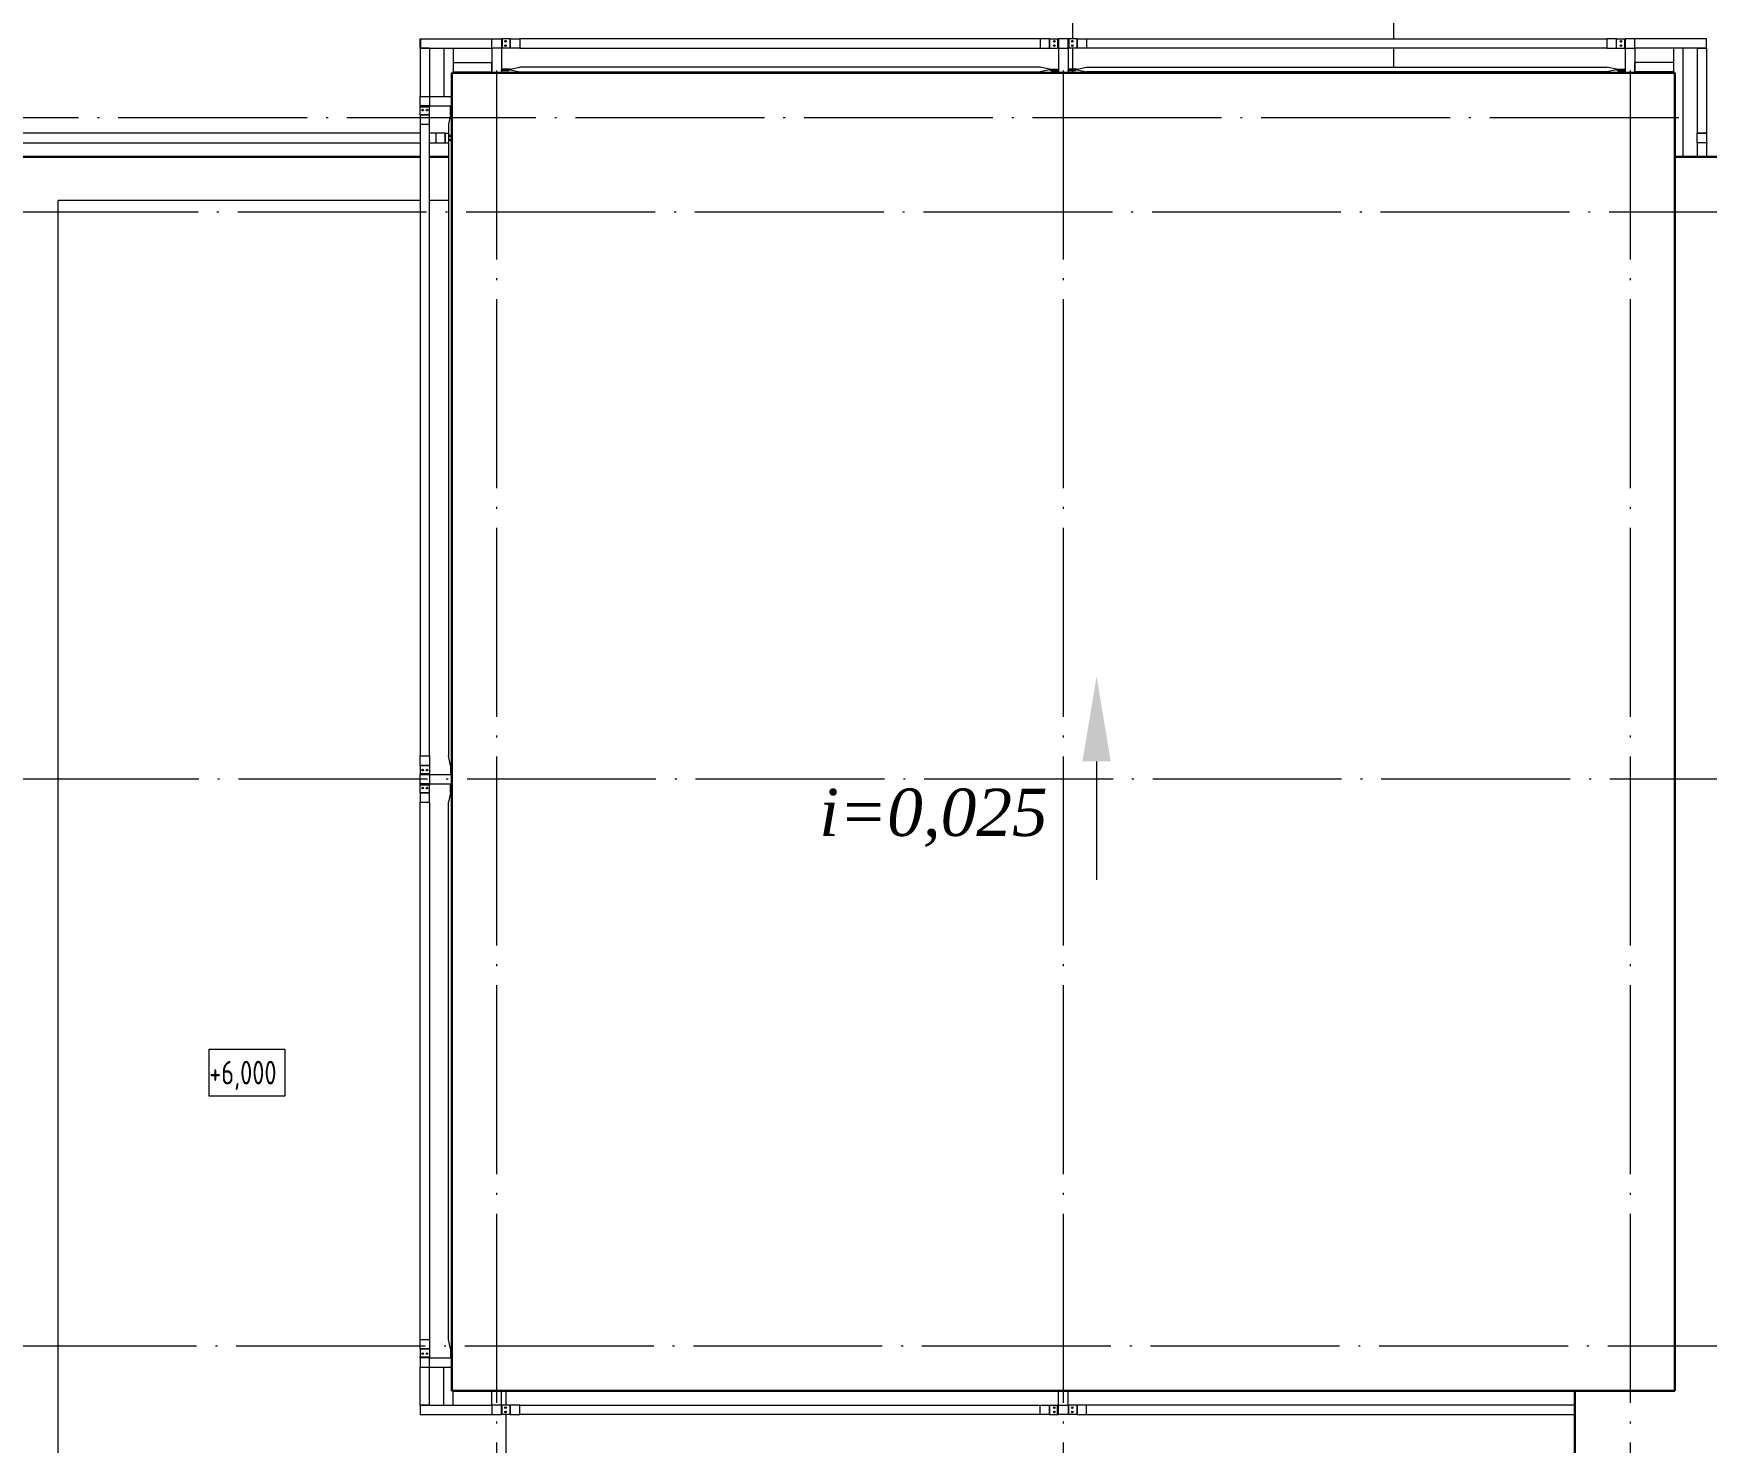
# Model space of a CAD drawing. Extents: x -965262 to 1142518, y -357520 to 71675.
# Drawn here: x -465311 to -447597, y -176373 to -161461 of the extents above; entities that cross this region are included whole.
import ezdxf

# ---------------------------------------------------------------- set-up
doc = ezdxf.new("R2010")
doc.units = 0
doc.header["$LTSCALE"] = 10
doc.linetypes.add('DOTE', pattern=[2.42, 2, -0.2, 0.02, -0.2])
doc.layers.get('0').update_dxf_attribs({"linetype": 'CONTINUOUS', "lineweight": 30})
doc.layers.add('DOTE', color=7, linetype='DOTE', lineweight=9)
doc.styles.add('GOST 2.304', font='isocpeur.ttf', dxfattribs={"width": 0.75, "height": 250})
doc.styles.get("Standard").update_dxf_attribs({"font": 'isocpeur.ttf', "height": 300})

msp = doc.modelspace()

# ---------------------------------------------------------------- linework, layer by layer
at = {"lineweight": 15}
for p, q in [((-454307.4, -161517.1, -2902.6), (-454307.4, -159527.1, -2902.6)), ((-450907.4, -161517.1, -4711.1), (-450907.4, -159527.1, -4711.1)), ((-461217.4, -161517.1, -6162.4), (-461214.2, -161517.1, -6162.4)), ((-461217.4, -161617.1, -6162.4), (-461217.4, -161517.1, -6162.4)), ((-461214.2, -161517.1, -6162.4), (-461214.2, -161617.1, -6162.4)), ((-461214.2, -161517.1, -6162.4), (-461214.2, -161617.1, -6162.4)), ((-461214.2, -161517.1, -6162.4), (-460457.4, -161517.1, -6162.4)), ((-460457.4, -161617.1, -6162.4), (-460457.4, -161517.1, -6162.4)), ((-460457.4, -161517.1, -6162.4), (-460357.4, -161517.1, -6162.4)), ((-460457.4, -161617.1, -6162.4), (-460457.4, -161517.1, -6162.4)), ((-460457.4, -161517.1, -6162.4), (-460357.4, -161517.1, -6162.4)), ((-460457.4, -161617.1, -6162.4), (-460457.4, -161517.1, -6162.4)), ((-460357.4, -161517.1, -6162.4), (-460357.4, -161617.1, -6162.4)), ((-460347.4, -161517.1, -6162.4), (-460357.4, -161517.1, -6162.4)), ((-460357.4, -161517.1, -6162.4), (-460357.4, -161617.1, -6162.4)), ((-460347.4, -161517.1, -6162.4), (-460357.4, -161517.1, -6162.4)), ((-460262.4, -161517.1, -6162.4), (-460347.4, -161517.1, -6162.4)), ((-460347.4, -161517.1, -6162.4), (-460347.4, -161617.1, -6162.4)), ((-460303.8, -161547.1, -6162.4), (-460321.1, -161547.1, -6162.4)), ((-460321.1, -161547.1, -6162.4), (-460303.8, -161547.1, -6162.4)), ((-460321.1, -161547.1, -6162.4), (-460303.8, -161547.1, -6162.4)), ((-460306.4, -161537.9, -6162.4), (-460318.4, -161537.9, -6162.4)), ((-460262.4, -161517.1, -6162.4), (-460162.4, -161517.1, -6162.4)), ((-460262.4, -161517.1, -6162.4), (-460262.4, -161519.4, -6162.4)), ((-460262.4, -161519.4, -6162.4), (-460262.4, -161519.4, -6162.4)), ((-460262.4, -161519.4, -6162.4), (-460262.4, -161614.8, -6162.4)), ((-460262.4, -161614.8, -6162.4), (-460262.4, -161519.4, -6162.4)), ((-460262.4, -161537.9, -6162.4), (-460262.4, -161537.9, -6162.4)), ((-460262.4, -161547.1, -6162.4), (-460262.4, -161547.1, -6162.4)), ((-454652.4, -161517.1, -6162.4), (-460162.4, -161517.1, -6162.4)), ((-460162.4, -161517.1, -6162.4), (-460162.4, -161617.1, -6162.4)), ((-454552.4, -161517.1, -6162.4), (-454652.4, -161517.1, -6162.4)), ((-454652.4, -161517.1, -6162.4), (-454652.4, -161617.1, -6162.4)), ((-454552.5, -161519.4, -6162.4), (-454552.5, -161614.8, -6162.4)), ((-454552.4, -161519.4, -6162.4), (-454552.5, -161519.4, -6162.4)), ((-454552.4, -161537.9, -6162.4), (-454552.5, -161537.9, -6162.4)), ((-454552.4, -161547.1, -6162.4), (-454552.5, -161547.1, -6162.4)), ((-454552.4, -161517.1, -6162.4), (-454552.4, -161519.4, -6162.4)), ((-454552.4, -161517.1, -6162.4), (-454467.4, -161517.1, -6162.4)), ((-454552.4, -161614.8, -6162.4), (-454552.4, -161519.4, -6162.4)), ((-454493.8, -161547.1, -6162.4), (-454511.1, -161547.1, -6162.4)), ((-454511.1, -161547.1, -6162.4), (-454493.8, -161547.1, -6162.4)), ((-454508.4, -161537.9, -6162.4), (-454496.4, -161537.9, -6162.4)), ((-454467.4, -161517.1, -6162.4), (-454457.4, -161517.1, -6162.4)), ((-454467.4, -161517.1, -6162.4), (-454457.4, -161517.1, -6162.4)), ((-454467.4, -161517.1, -6162.4), (-454467.4, -161617.1, -6162.4)), ((-454457.4, -161517.1, -6162.4), (-454457.4, -161617.1, -6162.4)), ((-454357.4, -161517.1, -6162.4), (-454457.4, -161517.1, -6162.4)), ((-454457.4, -161517.1, -6162.4), (-454457.4, -161617.1, -6162.4)), ((-454357.4, -161517.1, -6162.4), (-454457.4, -161517.1, -6162.4)), ((-454357.4, -161617.1, -6162.4), (-454357.4, -161517.1, -6162.4)), ((-454357.4, -161617.1, -6162.4), (-454357.4, -161517.1, -6162.4)), ((-454347.4, -161517.1, -6162.4), (-454357.4, -161517.1, -6162.4)), ((-454347.4, -161517.1, -6162.4), (-454347.4, -161617.1, -6162.4)), ((-454262.4, -161517.1, -6162.4), (-454347.4, -161517.1, -6162.4)), ((-454321.1, -161547.1, -6162.4), (-454303.8, -161547.1, -6162.4)), ((-454303.8, -161547.1, -6162.4), (-454321.1, -161547.1, -6162.4)), ((-454306.4, -161537.9, -6162.4), (-454318.4, -161537.9, -6162.4)), ((-454262.4, -161517.1, -6162.4), (-454262.4, -161519.4, -6162.4)), ((-454262.4, -161517.1, -6162.4), (-454162.4, -161517.1, -6162.4)), ((-454262.4, -161519.4, -6162.4), (-454262.4, -161614.8, -6162.4)), ((-454262.4, -161614.8, -6162.4), (-454262.4, -161519.4, -6162.4)), ((-454262.4, -161519.4, -6162.4), (-454262.4, -161519.4, -6162.4)), ((-454262.4, -161537.9, -6162.4), (-454262.4, -161537.9, -6162.4)), ((-454262.4, -161547.1, -6162.4), (-454262.4, -161547.1, -6162.4)), ((-454162.4, -161517.1, -6162.4), (-454162.4, -161617.1, -6162.4)), ((-454162.4, -161517.1, -6162.4), (-448652.4, -161517.1, -6162.4)), ((-448652.4, -161517.1, -6162.4), (-448652.4, -161617.1, -6162.4)), ((-448552.4, -161517.1, -6162.4), (-448652.4, -161517.1, -6162.4)), ((-448552.4, -161519.4, -6162.4), (-448552.5, -161519.4, -6162.4)), ((-448552.5, -161519.4, -6162.4), (-448552.5, -161614.8, -6162.4)), ((-448552.4, -161537.9, -6162.4), (-448552.5, -161537.9, -6162.4)), ((-448552.4, -161547.1, -6162.4), (-448552.5, -161547.1, -6162.4)), ((-448552.4, -161517.1, -6162.4), (-448552.4, -161519.4, -6162.4)), ((-448552.4, -161517.1, -6162.4), (-448467.4, -161517.1, -6162.4)), ((-448552.4, -161614.8, -6162.4), (-448552.4, -161519.4, -6162.4)), ((-448493.8, -161547.1, -6162.4), (-448511.1, -161547.1, -6162.4)), ((-448493.8, -161547.1, -6162.4), (-448511.1, -161547.1, -6162.4)), ((-448511.1, -161547.1, -6162.4), (-448493.8, -161547.1, -6162.4)), ((-448508.4, -161537.9, -6162.4), (-448496.4, -161537.9, -6162.4)), ((-448467.4, -161517.1, -6162.4), (-448457.4, -161517.1, -6162.4)), ((-448467.4, -161517.1, -6162.4), (-448457.4, -161517.1, -6162.4)), ((-448467.4, -161517.1, -6162.4), (-448467.4, -161617.1, -6162.4)), ((-448457.4, -161517.1, -6162.4), (-448457.4, -161617.1, -6162.4)), ((-448357.4, -161517.1, -6162.4), (-448457.4, -161517.1, -6162.4)), ((-448457.4, -161517.1, -6162.4), (-448457.4, -161617.1, -6162.4)), ((-448357.4, -161517.1, -6162.4), (-448457.4, -161517.1, -6162.4)), ((-448357.4, -161617.1, -6162.4), (-448357.4, -161517.1, -6162.4)), ((-447600.6, -161517.1, -6162.4), (-448357.4, -161517.1, -6162.4)), ((-448357.4, -161617.1, -6162.4), (-448357.4, -161517.1, -6162.4)), ((-448357.4, -161617.1, -6162.4), (-448357.4, -161517.1, -6162.4)), ((-447597.4, -161517.1, -6162.4), (-447600.6, -161517.1, -6162.4)), ((-447600.6, -161517.1, -6162.4), (-447600.6, -161617.1, -6162.4)), ((-447600.6, -161517.1, -6162.4), (-447600.6, -161617.1, -6162.4)), ((-447597.4, -161617.1, -6162.4), (-447597.4, -161517.1, -6162.4)), ((-461217.4, -161617.1, -6162.4), (-461214.2, -161617.1, -6162.4)), ((-461217.4, -161617.1, -6162.4), (-461217.4, -162127.1, -6162.4)), ((-461117.4, -161617.1, -6162.4), (-461217.4, -161617.1, -6162.4)), ((-461214.2, -161617.1, -6162.4), (-460457.4, -161617.1, -6162.4)), ((-461117.4, -161617.1, -6162.4), (-461117.4, -162127.1, -6162.4)), ((-460967.4, -161617.1, -6162.4), (-460967.4, -162127.1, -6162.4)), ((-460867.4, -161617.1, -6162.4), (-460867.4, -161877.1, -6162.4)), ((-460457.4, -161617.1, -6162.4), (-460457.4, -161877.1, -6162.4)), ((-460357.4, -161617.1, -6162.4), (-460457.4, -161617.1, -6162.4)), ((-460457.4, -161617.1, -6162.4), (-460457.4, -161877.1, -6162.4)), ((-460357.4, -161617.1, -6162.4), (-460457.4, -161617.1, -6162.4)), ((-460357.4, -161617.1, -6162.4), (-460357.4, -161877.1, -6162.4)), ((-460357.4, -161617.1, -6162.4), (-460347.4, -161617.1, -6162.4)), ((-460357.4, -161617.1, -6162.4), (-460357.4, -161877.1, -6162.4)), ((-460357.4, -161617.1, -6162.4), (-460347.4, -161617.1, -6162.4)), ((-460262.4, -161617.1, -6162.4), (-460347.4, -161617.1, -6162.4)), ((-460262.4, -161617.1, -6162.4), (-460262.4, -161614.8, -6162.4)), ((-460262.4, -161614.8, -6162.4), (-460262.4, -161614.8, -6162.4)), ((-460162.4, -161617.1, -6162.4), (-460262.4, -161617.1, -6162.4)), ((-460162.4, -161617.1, -6162.4), (-454652.4, -161617.1, -6162.4)), ((-454652.4, -161617.1, -6162.4), (-454552.4, -161617.1, -6162.4)), ((-454552.4, -161614.8, -6162.4), (-454552.5, -161614.8, -6162.4)), ((-454552.4, -161617.1, -6162.4), (-454552.4, -161614.8, -6162.4)), ((-454552.4, -161617.1, -6162.4), (-454467.4, -161617.1, -6162.4)), ((-454457.4, -161617.1, -6162.4), (-454467.4, -161617.1, -6162.4)), ((-454457.4, -161617.1, -6162.4), (-454467.4, -161617.1, -6162.4)), ((-454457.4, -161617.1, -6162.4), (-454357.4, -161617.1, -6162.4)), ((-454457.4, -161617.1, -6162.4), (-454457.4, -161877.1, -6162.4)), ((-454457.4, -161617.1, -6162.4), (-454357.4, -161617.1, -6162.4)), ((-454357.4, -161617.1, -6162.4), (-454357.4, -161877.1, -6162.4)), ((-454357.4, -161617.1, -6162.4), (-454347.4, -161617.1, -6162.4)), ((-454262.4, -161617.1, -6162.4), (-454347.4, -161617.1, -6162.4)), ((-454307.4, -161837.9, -2902.6), (-454307.4, -161617.1, -2902.6)), ((-454262.4, -161617.1, -6162.4), (-454262.4, -161614.8, -6162.4)), ((-454262.4, -161614.8, -6162.4), (-454262.4, -161614.8, -6162.4)), ((-454162.4, -161617.1, -6162.4), (-454262.4, -161617.1, -6162.4)), ((-448652.4, -161617.1, -6162.4), (-454162.4, -161617.1, -6162.4)), ((-450907.4, -161817.5, -4711.1), (-450907.4, -161617.1, -4711.1)), ((-448652.4, -161617.1, -6162.4), (-448552.4, -161617.1, -6162.4)), ((-448552.4, -161614.8, -6162.4), (-448552.5, -161614.8, -6162.4)), ((-448552.4, -161617.1, -6162.4), (-448552.4, -161614.8, -6162.4)), ((-448552.4, -161617.1, -6162.4), (-448467.4, -161617.1, -6162.4)), ((-448457.4, -161617.1, -6162.4), (-448467.4, -161617.1, -6162.4)), ((-448457.4, -161617.1, -6162.4), (-448467.4, -161617.1, -6162.4)), ((-448457.4, -161617.1, -6162.4), (-448457.4, -161877.1, -6162.4)), ((-448457.4, -161617.1, -6162.4), (-448357.4, -161617.1, -6162.4)), ((-448457.4, -161617.1, -6162.4), (-448457.4, -161877.1, -6162.4)), ((-448457.4, -161617.1, -6162.4), (-448357.4, -161617.1, -6162.4)), ((-448357.4, -161617.1, -6162.4), (-448357.4, -161877.1, -6162.4)), ((-447600.6, -161617.1, -6162.4), (-448357.4, -161617.1, -6162.4)), ((-448357.4, -161617.1, -6162.4), (-448357.4, -161877.1, -6162.4)), ((-447947.4, -161617.1, -6162.4), (-447947.4, -161877.1, -6162.4)), ((-447847.4, -161617.1, -6162.4), (-447847.4, -162767.1, -6162.4)), ((-447697.4, -161617.1, -6162.4), (-447697.4, -162517.1, -6162.4)), ((-447697.4, -161617.1, -6162.4), (-447597.4, -161617.1, -6162.4)), ((-447597.4, -161617.1, -6162.4), (-447600.6, -161617.1, -6162.4)), ((-447597.4, -161617.1, -6162.4), (-447597.4, -162517.1, -6162.4)), ((-460867.4, -161767.1, -6162.4), (-460457.4, -161767.1, -6162.4)), ((-460867.4, -161767.1, -6162.4), (-460867.4, -161867.1, -6162.4)), ((-460867.4, -161867.1, -6162.4), (-460457.4, -161867.1, -6162.4)), ((-460457.4, -161867.1, -6162.4), (-460457.4, -161767.1, -6162.4)), ((-460357.4, -161856.1, -6162.4), (-460357.4, -161847.1, -6162.4)), ((-460357.4, -161847.1, -6162.4), (-460277.4, -161847.1, -6162.4)), ((-460277.4, -161856.1, -6162.4), (-460357.4, -161856.1, -6162.4)), ((-460347.4, -161847.1, -6162.4), (-460347.4, -161837.9, -6162.4)), ((-460262.4, -161837.9, -6162.4), (-460347.4, -161837.9, -6162.4)), ((-460262.4, -161847.1, -6162.4), (-460347.4, -161847.1, -6162.4)), ((-460277.4, -161856.1, -6162.4), (-460277.4, -161847.1, -6162.4)), ((-460262.4, -161837.9, -6162.4), (-460162.4, -161817.5, -6162.4)), ((-460262.4, -161847.1, -6162.4), (-460162.4, -161867.5, -6162.4)), ((-454652.4, -161817.5, -6162.4), (-460162.4, -161817.5, -6162.4)), ((-460162.4, -161867.5, -6162.4), (-454652.4, -161867.5, -6162.4)), ((-454552.4, -161837.9, -6162.4), (-454652.4, -161817.5, -6162.4)), ((-454552.4, -161847.1, -6162.4), (-454652.4, -161867.5, -6162.4)), ((-454552.4, -161837.9, -6162.4), (-454467.4, -161837.9, -6162.4)), ((-454552.4, -161847.1, -6162.4), (-454467.4, -161847.1, -6162.4)), ((-454537.4, -161856.1, -6162.4), (-454537.4, -161847.1, -6162.4)), ((-454457.4, -161847.1, -6162.4), (-454537.4, -161847.1, -6162.4)), ((-454537.4, -161856.1, -6162.4), (-454457.4, -161856.1, -6162.4)), ((-454467.4, -161847.1, -6162.4), (-454467.4, -161837.9, -6162.4)), ((-454457.4, -161856.1, -6162.4), (-454457.4, -161847.1, -6162.4)), ((-454357.4, -161856.1, -6162.4), (-454357.4, -161847.1, -6162.4)), ((-454357.4, -161847.1, -6162.4), (-454277.4, -161847.1, -6162.4)), ((-454277.4, -161856.1, -6162.4), (-454357.4, -161856.1, -6162.4)), ((-454347.4, -161847.1, -6162.4), (-454347.4, -161837.9, -6162.4)), ((-454262.4, -161837.9, -6162.4), (-454347.4, -161837.9, -6162.4)), ((-454262.4, -161847.1, -6162.4), (-454347.4, -161847.1, -6162.4)), ((-454307.4, -161877.1, -2902.6), (-454307.4, -161856.1, -2902.6)), ((-454277.4, -161856.1, -6162.4), (-454277.4, -161847.1, -6162.4)), ((-454262.4, -161837.9, -6162.4), (-454162.4, -161817.5, -6162.4)), ((-454262.4, -161847.1, -6162.4), (-454162.4, -161867.5, -6162.4)), ((-454162.4, -161817.5, -6162.4), (-448652.4, -161817.5, -6162.4)), ((-448652.4, -161867.5, -6162.4), (-454162.4, -161867.5, -6162.4)), ((-450907.4, -161877.1, -4711.1), (-450907.4, -161867.5, -4711.1)), ((-448552.4, -161837.9, -6162.4), (-448652.4, -161817.5, -6162.4)), ((-448552.4, -161847.1, -6162.4), (-448652.4, -161867.5, -6162.4)), ((-448552.4, -161837.9, -6162.4), (-448467.4, -161837.9, -6162.4)), ((-448552.4, -161847.1, -6162.4), (-448467.4, -161847.1, -6162.4)), ((-448537.4, -161856.1, -6162.4), (-448537.4, -161847.1, -6162.4)), ((-448457.4, -161847.1, -6162.4), (-448537.4, -161847.1, -6162.4)), ((-448537.4, -161856.1, -6162.4), (-448457.4, -161856.1, -6162.4)), ((-448467.4, -161847.1, -6162.4), (-448467.4, -161837.9, -6162.4)), ((-448457.4, -161856.1, -6162.4), (-448457.4, -161847.1, -6162.4)), ((-448357.4, -161867.1, -6162.4), (-448357.4, -161767.1, -6162.4)), ((-447947.4, -161767.1, -6162.4), (-448357.4, -161767.1, -6162.4)), ((-447947.4, -161867.1, -6162.4), (-448357.4, -161867.1, -6162.4)), ((-447947.4, -161767.1, -6162.4), (-447947.4, -161867.1, -6162.4)), ((-461217.4, -162227.1, -6162.4), (-461217.4, -162127.1, -6162.4)), ((-461217.4, -162127.1, -6162.4), (-461117.4, -162127.1, -6162.4)), ((-461217.4, -162127.1, -6162.4), (-461117.4, -162127.1, -6162.4)), ((-461117.4, -162227.1, -6162.4), (-461217.4, -162227.1, -6162.4)), ((-461217.4, -162227.1, -6162.4), (-461217.4, -162237.1, -6162.4)), ((-461217.4, -162237.1, -6162.4), (-461117.4, -162237.1, -6162.4)), ((-461217.4, -162322.1, -6162.4), (-461217.4, -162237.1, -6162.4)), ((-461117.4, -162127.1, -6162.4), (-460882.4, -162127.1, -6162.4)), ((-461117.4, -162127.1, -6162.4), (-461117.4, -162227.1, -6162.4)), ((-461117.4, -162227.1, -6162.4), (-460882.4, -162227.1, -6162.4)), ((-461117.4, -162237.1, -6162.4), (-461117.4, -162227.1, -6162.4)), ((-461117.4, -162322.1, -6162.4), (-461117.4, -162237.1, -6162.4)), ((-460967.4, -162127.1, -6162.4), (-460882.4, -162127.1, -6162.4)), ((-460896.6, -162322.1, -6162.4), (-460896.6, -162237.1, -6162.4)), ((-460887.4, -162237.1, -6162.4), (-460896.6, -162237.1, -6162.4)), ((-460882.4, -162227.1, -6162.4), (-460887.4, -162227.1, -6162.4)), ((-460887.4, -162307.1, -6162.4), (-460887.4, -162227.1, -6162.4)), ((-460887.4, -162322.1, -6162.4), (-460887.4, -162237.1, -6162.4)), ((-461217.4, -162322.1, -6162.4), (-461215.1, -162322.1, -6162.4)), ((-461217.4, -162322.1, -6162.4), (-461217.4, -162422.1, -6162.4)), ((-461217.4, -162422.1, -6162.4), (-461117.4, -162422.1, -6162.4)), ((-461217.4, -162422.1, -6162.4), (-461217.4, -169107.1, -6162.4)), ((-461119.7, -162322.1, -6162.4), (-461215.1, -162322.1, -6162.4)), ((-461215.1, -162322.1, -6162.4), (-461215.1, -162322.2, -6162.4)), ((-461215.1, -162322.2, -6162.4), (-461119.7, -162322.2, -6162.4)), ((-461196.6, -162278.1, -6162.4), (-461196.6, -162266.1, -6162.4)), ((-461196.6, -162322.1, -6162.4), (-461196.6, -162322.2, -6162.4)), ((-461187.8, -162280.9, -6162.4), (-461187.8, -162263.4, -6162.4)), ((-461187.4, -162280.8, -6162.4), (-461187.4, -162263.5, -6162.4)), ((-461187.4, -162322.1, -6162.4), (-461187.4, -162322.2, -6162.4)), ((-461117.4, -162322.1, -6162.4), (-461119.7, -162322.1, -6162.4)), ((-461119.7, -162322.1, -6162.4), (-461119.7, -162322.2, -6162.4)), ((-461117.4, -162422.1, -6162.4), (-461117.4, -162322.1, -6162.4)), ((-461117.4, -169107.1, -6162.4), (-461117.4, -162422.1, -6162.4)), ((-460896.6, -162322.1, -6162.4), (-460917, -162422.1, -6162.4)), ((-460917, -162422.1, -6162.4), (-460917, -169107.1, -6162.4)), ((-460882.4, -162307.1, -6162.4), (-460887.4, -162307.1, -6162.4)), ((-460887.4, -162322.1, -6162.4), (-460882.4, -162346.6, -6162.4)), ((-461217.4, -162517.1, -1234.4), (-466312.4, -162517.1, -1234.4)), ((-461052.4, -162517.1, -1234.4), (-461117.4, -162517.1, -1234.4)), ((-460952.4, -162517.1, -1234.4), (-461052.4, -162517.1, -1234.4)), ((-461052.4, -162517.1, -1234.4), (-461052.4, -162617.1, -1234.4)), ((-460952.5, -162519.4, -1234.4), (-460952.5, -162614.8, -1234.4)), ((-460952.4, -162519.4, -1234.4), (-460952.5, -162519.4, -1234.4)), ((-460952.4, -162537.5, -1234.4), (-460952.5, -162537.5, -1234.4)), ((-460952.4, -162544.4, -6162.4), (-460952.5, -162544.4, -6162.4)), ((-460952.4, -162546.7, -1234.4), (-460952.5, -162546.7, -1234.4)), ((-460952.4, -162562.5, -6162.4), (-460952.5, -162562.5, -6162.4)), ((-460952.4, -162571.7, -6162.4), (-460952.5, -162571.7, -6162.4)), ((-460952.4, -162517.1, -1234.4), (-460952.4, -162519.4, -1234.4)), ((-460952.4, -162517.1, -1234.4), (-460917, -162517.1, -1234.4)), ((-460952.4, -162614.8, -1234.4), (-460952.4, -162519.4, -1234.4)), ((-460952.4, -162542.1, -6162.4), (-460952.4, -162544.4, -6162.4)), ((-460893.7, -162546.7, -1234.4), (-460911.2, -162546.7, -1234.4)), ((-460911.2, -162546.7, -1234.4), (-460893.7, -162546.7, -1234.4)), ((-460908, -162537.5, -1234.4), (-460896.9, -162537.5, -1234.4)), ((-447697.4, -162617.1, -6162.4), (-447697.4, -162517.1, -6162.4)), ((-447697.4, -162517.1, -6162.4), (-447597.4, -162517.1, -6162.4)), ((-447597.4, -162517.1, -6162.4), (-447697.4, -162517.1, -6162.4)), ((-447597.4, -162517.1, -6162.4), (-447597.4, -162617.1, -6162.4)), ((-466312.4, -162617.1, -1234.4), (-461217.4, -162617.1, -1234.4)), ((-461117.4, -162617.1, -1234.4), (-461052.4, -162617.1, -1234.4)), ((-461052.4, -162617.1, -1234.4), (-460952.4, -162617.1, -1234.4)), ((-460952.4, -162614.8, -1234.4), (-460952.5, -162614.8, -1234.4)), ((-460952.4, -162617.1, -1234.4), (-460952.4, -162614.8, -1234.4)), ((-460952.4, -162617.1, -1234.4), (-460917, -162617.1, -1234.4)), ((-447597.4, -162617.1, -6162.4), (-447697.4, -162617.1, -6162.4)), ((-447697.4, -162617.1, -6162.4), (-447697.4, -162767.1, -6162.4)), ((-447587.4, -162617.1, -6162.4), (-447597.4, -162617.1, -6162.4)), ((-447597.4, -162617.1, -6162.4), (-447597.4, -162767.1, -6162.4)), ((-461217.4, -163227.1, -6162.4), (-465047.9, -163227.1, -6162.4)), ((-465047.9, -181477.1, -2902.6), (-465047.9, -163227.1, -6162.4)), ((-460917, -163227.1, -6162.4), (-461117.4, -163227.1, -6162.4)), ((-461217.4, -169207.1, -6162.4), (-461217.4, -169107.1, -6162.4)), ((-461217.4, -169107.1, -6162.4), (-461117.4, -169107.1, -6162.4)), ((-461117.4, -169107.1, -6162.4), (-461117.4, -169207.1, -6162.4)), ((-460896.6, -169207.1, -6162.4), (-460917, -169107.1, -6162.4)), ((-461217.4, -169207.1, -6162.4), (-461215.1, -169207.1, -6162.4)), ((-461217.4, -169207.1, -6162.4), (-461217.4, -169292.1, -6162.4)), ((-461217.4, -169292.1, -6162.4), (-461217.4, -169302.1, -6162.4)), ((-461217.4, -169292.1, -6162.4), (-461117.4, -169292.1, -6162.4)), ((-461217.4, -169402.1, -6162.4), (-461217.4, -169302.1, -6162.4)), ((-461217.4, -169302.1, -6162.4), (-461117.4, -169302.1, -6162.4)), ((-461215.1, -169207.1, -6162.4), (-461215.1, -169207.1, -6162.4)), ((-461215.1, -169207.1, -6162.4), (-461119.7, -169207.1, -6162.4)), ((-461119.7, -169207.1, -6162.4), (-461215.1, -169207.1, -6162.4)), ((-461196.6, -169207.1, -6162.4), (-461196.6, -169207.1, -6162.4)), ((-461196.6, -169251.1, -6162.4), (-461196.6, -169263.1, -6162.4)), ((-461187.4, -169207.1, -6162.4), (-461187.4, -169207.1, -6162.4)), ((-461187.4, -169265.8, -6162.4), (-461187.4, -169248.5, -6162.4)), ((-461187.4, -169248.5, -6162.4), (-461187.4, -169265.8, -6162.4)), ((-461117.4, -169207.1, -6162.4), (-461119.7, -169207.1, -6162.4)), ((-461119.7, -169207.1, -6162.4), (-461119.7, -169207.1, -6162.4)), ((-461117.4, -169207.1, -6162.4), (-461117.4, -169292.1, -6162.4)), ((-461117.4, -169302.1, -6162.4), (-461117.4, -169292.1, -6162.4)), ((-461117.4, -169302.1, -6162.4), (-460882.4, -169302.1, -6162.4)), ((-461117.4, -169302.1, -6162.4), (-461117.4, -169402.1, -6162.4)), ((-460896.6, -169207.1, -6162.4), (-460896.6, -169292.1, -6162.4)), ((-460887.4, -169292.1, -6162.4), (-460896.6, -169292.1, -6162.4)), ((-460887.4, -169207.1, -6162.4), (-460882.4, -169182.6, -6162.4)), ((-460887.4, -169207.1, -6162.4), (-460887.4, -169292.1, -6162.4)), ((-460882.4, -169222.1, -6162.4), (-460887.4, -169222.1, -6162.4)), ((-460887.4, -169302.1, -6162.4), (-460887.4, -169222.1, -6162.4)), ((-460882.4, -169302.1, -6162.4), (-460887.4, -169302.1, -6162.4)), ((-461117.4, -169402.1, -6162.4), (-461217.4, -169402.1, -6162.4)), ((-461217.4, -169412.1, -6162.4), (-461217.4, -169402.1, -6162.4)), ((-461217.4, -169412.1, -6162.4), (-461117.4, -169412.1, -6162.4)), ((-461217.4, -169497.1, -6162.4), (-461217.4, -169412.1, -6162.4)), ((-461217.4, -169497.1, -6162.4), (-461215.1, -169497.1, -6162.4)), ((-461217.4, -169497.1, -6162.4), (-461217.4, -169597.1, -6162.4)), ((-461119.7, -169497.1, -6162.4), (-461215.1, -169497.1, -6162.4)), ((-461215.1, -169497.1, -6162.4), (-461215.1, -169497.2, -6162.4)), ((-461215.1, -169497.2, -6162.4), (-461119.7, -169497.2, -6162.4)), ((-461196.6, -169453.1, -6162.4), (-461196.6, -169441.1, -6162.4)), ((-461196.6, -169497.1, -6162.4), (-461196.6, -169497.2, -6162.4)), ((-461187.4, -169438.5, -6162.4), (-461187.4, -169455.8, -6162.4)), ((-461187.4, -169455.8, -6162.4), (-461187.4, -169438.5, -6162.4)), ((-461187.4, -169497.1, -6162.4), (-461187.4, -169497.2, -6162.4)), ((-461119.7, -169497.1, -6162.4), (-461119.7, -169497.2, -6162.4)), ((-461117.4, -169497.1, -6162.4), (-461119.7, -169497.1, -6162.4)), ((-461117.4, -169402.1, -6162.4), (-460882.4, -169402.1, -6162.4)), ((-461117.4, -169402.1, -6162.4), (-461117.4, -169412.1, -6162.4)), ((-461117.4, -169497.1, -6162.4), (-461117.4, -169412.1, -6162.4)), ((-461117.4, -169597.1, -6162.4), (-461117.4, -169497.1, -6162.4)), ((-460896.6, -169497.1, -6162.4), (-460917, -169597.1, -6162.4)), ((-460887.4, -169412.1, -6162.4), (-460896.6, -169412.1, -6162.4)), ((-460896.6, -169497.1, -6162.4), (-460896.6, -169412.1, -6162.4)), ((-460882.4, -169402.1, -6162.4), (-460887.4, -169402.1, -6162.4)), ((-460887.4, -169402.1, -6162.4), (-460887.4, -169482.1, -6162.4)), ((-460887.4, -169497.1, -6162.4), (-460887.4, -169412.1, -6162.4)), ((-460882.4, -169482.1, -6162.4), (-460887.4, -169482.1, -6162.4)), ((-460887.4, -169497.1, -6162.4), (-460882.4, -169521.6, -6162.4)), ((-461217.4, -169597.1, -6162.4), (-461117.4, -169597.1, -6162.4)), ((-461217.4, -175282.1, -6162.4), (-461217.4, -169597.1, -6162.4)), ((-461117.4, -169597.1, -6162.4), (-461117.4, -175282.1, -6162.4)), ((-460917, -175282.1, -6162.4), (-460917, -169597.1, -6162.4)), ((-463449.9, -172209.2, -2902.6), (-462649.9, -172209.2, -2902.6)), ((-463449.9, -172709.2, -2902.6), (-463449.9, -172209.2, -2902.6)), ((-462649.9, -172209.2, -2902.6), (-462649.9, -172709.2, -2902.6)), ((-462649.9, -172709.2, -2902.6), (-463449.9, -172709.2, -2902.6)), ((-461217.4, -175382.1, -6162.4), (-461217.4, -175282.1, -6162.4)), ((-461217.4, -175282.1, -6162.4), (-461117.4, -175282.1, -6162.4)), ((-461117.4, -175282.1, -6162.4), (-461117.4, -175382.1, -6162.4)), ((-460896.6, -175382.1, -6162.4), (-460917, -175282.1, -6162.4)), ((-460887.4, -175382.1, -6162.4), (-460882.4, -175357.6, -6162.4)), ((-461217.4, -175382.1, -6162.4), (-461215.1, -175382.1, -6162.4)), ((-461217.4, -175382.1, -6162.4), (-461217.4, -175467.1, -6162.4)), ((-461217.4, -175477.1, -6162.4), (-461217.4, -175467.1, -6162.4)), ((-461217.4, -175467.1, -6162.4), (-461117.4, -175467.1, -6162.4)), ((-461217.4, -175477.1, -6162.4), (-461217.4, -175577.1, -6162.4)), ((-461117.4, -175477.1, -6162.4), (-461217.4, -175477.1, -6162.4)), ((-461215.1, -175382.1, -6162.4), (-461215.1, -175382.1, -6162.4)), ((-461215.1, -175382.1, -6162.4), (-461119.7, -175382.1, -6162.4)), ((-461119.7, -175382.1, -6162.4), (-461215.1, -175382.1, -6162.4)), ((-461196.6, -175382.1, -6162.4), (-461196.6, -175382.1, -6162.4)), ((-461196.6, -175426.1, -6162.4), (-461196.6, -175438.1, -6162.4)), ((-461187.8, -175423.4, -6162.4), (-461187.8, -175440.9, -6162.4)), ((-461187.4, -175382.1, -6162.4), (-461187.4, -175382.1, -6162.4)), ((-461187.4, -175423.5, -6162.4), (-461187.4, -175440.8, -6162.4)), ((-461117.4, -175382.1, -6162.4), (-461119.7, -175382.1, -6162.4)), ((-461119.7, -175382.1, -6162.4), (-461119.7, -175382.1, -6162.4)), ((-461117.4, -175382.1, -6162.4), (-461117.4, -175467.1, -6162.4)), ((-461117.4, -175467.1, -6162.4), (-461117.4, -175477.1, -6162.4)), ((-461117.4, -175477.1, -6162.4), (-460882.4, -175477.1, -6162.4)), ((-461117.4, -175577.1, -6162.4), (-461117.4, -175477.1, -6162.4)), ((-460896.6, -175382.1, -6162.4), (-460896.6, -175467.1, -6162.4)), ((-460887.4, -175467.1, -6162.4), (-460896.6, -175467.1, -6162.4)), ((-460887.4, -175382.1, -6162.4), (-460887.4, -175467.1, -6162.4)), ((-460882.4, -175397.1, -6162.4), (-460887.4, -175397.1, -6162.4)), ((-460887.4, -175397.1, -6162.4), (-460887.4, -175477.1, -6162.4)), ((-460882.4, -175477.1, -6162.4), (-460887.4, -175477.1, -6162.4)), ((-461217.4, -175577.1, -6162.4), (-461117.4, -175577.1, -6162.4)), ((-461217.4, -175977.1, -6162.4), (-461217.4, -175577.1, -6162.4)), ((-461217.4, -175577.1, -6162.4), (-461117.4, -175577.1, -6162.4)), ((-461117.4, -175577.1, -6162.4), (-460882.4, -175577.1, -6162.4)), ((-461117.4, -175977.1, -6162.4), (-461117.4, -175577.1, -6162.4)), ((-460967.4, -175977.1, -6162.4), (-460967.4, -175577.1, -6162.4)), ((-460967.4, -175577.1, -6162.4), (-460882.4, -175577.1, -6162.4)), ((-460867.4, -175977.1, -6162.4), (-460867.4, -175827.1, -6162.4)), ((-460867.4, -175827.1, -6162.4), (-460457.4, -175827.1, -6162.4)), ((-460457.4, -175977.1, -6162.4), (-460457.4, -175827.1, -6162.4)), ((-460357.4, -175977.1, -6162.4), (-460357.4, -175827.1, -6162.4)), ((-460307.4, -175977.1, -6191.6), (-460307.4, -175827.1, -6192.4)), ((-454457.4, -175977.1, -6162.4), (-454457.4, -175827.1, -6162.4)), ((-454357.4, -175977.1, -6162.4), (-454357.4, -175827.1, -6162.4)), ((-461217.4, -175977.1, -6162.4), (-461214.2, -175977.1, -6162.4)), ((-461217.4, -175977.1, -6162.4), (-461217.4, -176077.1, -6162.4)), ((-461117.4, -175977.1, -6162.4), (-461217.4, -175977.1, -6162.4)), ((-461214.2, -176077.1, -6162.4), (-461214.2, -175977.1, -6162.4)), ((-461214.2, -176077.1, -6162.4), (-461214.2, -175977.1, -6162.4)), ((-461214.2, -175977.1, -6162.4), (-460457.4, -175977.1, -6162.4)), ((-460457.4, -175977.1, -6162.4), (-460457.4, -176077.1, -6162.4)), ((-460357.4, -175977.1, -6162.4), (-460457.4, -175977.1, -6162.4)), ((-460457.4, -175977.1, -6162.4), (-460457.4, -176077.1, -6162.4)), ((-460357.4, -175977.1, -6162.4), (-460457.4, -175977.1, -6162.4)), ((-460457.4, -175977.1, -6162.4), (-460457.4, -176077.1, -6162.4)), ((-460357.4, -176077.1, -6162.4), (-460357.4, -175977.1, -6162.4)), ((-460357.4, -175977.1, -6162.4), (-460347.4, -175977.1, -6162.4)), ((-460357.4, -176077.1, -6162.4), (-460357.4, -175977.1, -6162.4)), ((-460357.4, -175977.1, -6162.4), (-460347.4, -175977.1, -6162.4)), ((-460262.4, -175977.1, -6162.4), (-460347.4, -175977.1, -6162.4)), ((-460347.4, -176077.1, -6162.4), (-460347.4, -175977.1, -6162.4)), ((-460321.1, -176047.1, -6162.4), (-460303.8, -176047.1, -6162.4)), ((-460321.1, -176047.1, -6162.4), (-460303.8, -176047.1, -6162.4)), ((-460303.8, -176047.1, -6162.4), (-460321.1, -176047.1, -6162.4)), ((-460306.4, -176056.3, -6162.4), (-460318.4, -176056.3, -6162.4)), ((-460262.4, -175977.1, -6162.4), (-460262.4, -175979.4, -6162.4)), ((-460162.4, -175977.1, -6162.4), (-460262.4, -175977.1, -6162.4)), ((-460262.4, -175979.4, -6162.4), (-460262.4, -175979.4, -6162.4)), ((-460262.4, -176074.8, -6162.4), (-460262.4, -175979.4, -6162.4)), ((-460262.4, -175979.4, -6162.4), (-460262.4, -176074.8, -6162.4)), ((-460262.4, -176047.1, -6162.4), (-460262.4, -176047.1, -6162.4)), ((-460262.4, -176056.3, -6162.4), (-460262.4, -176056.3, -6162.4)), ((-460162.4, -175977.1, -6162.4), (-454652.4, -175977.1, -6162.4)), ((-460162.4, -176077.1, -6162.4), (-460162.4, -175977.1, -6162.4)), ((-454652.4, -175977.1, -6162.4), (-454552.4, -175977.1, -6162.4)), ((-454652.4, -176077.1, -6162.4), (-454652.4, -175977.1, -6162.4)), ((-454552.5, -176074.8, -6162.4), (-454552.5, -175979.4, -6162.4)), ((-454552.4, -175979.4, -6162.4), (-454552.5, -175979.4, -6162.4)), ((-454552.4, -176047.1, -6162.4), (-454552.5, -176047.1, -6162.4)), ((-454552.4, -176056.3, -6162.4), (-454552.5, -176056.3, -6162.4)), ((-454552.4, -175977.1, -6162.4), (-454552.4, -175979.4, -6162.4)), ((-454552.4, -175977.1, -6162.4), (-454467.4, -175977.1, -6162.4)), ((-454552.4, -175979.4, -6162.4), (-454552.4, -176074.8, -6162.4)), ((-454511.1, -176047.1, -6162.4), (-454493.8, -176047.1, -6162.4)), ((-454493.8, -176047.1, -6162.4), (-454511.1, -176047.1, -6162.4)), ((-454508.4, -176056.3, -6162.4), (-454496.4, -176056.3, -6162.4)), ((-454467.4, -176077.1, -6162.4), (-454467.4, -175977.1, -6162.4)), ((-454457.4, -175977.1, -6162.4), (-454467.4, -175977.1, -6162.4)), ((-454457.4, -175977.1, -6162.4), (-454467.4, -175977.1, -6162.4)), ((-454457.4, -176077.1, -6162.4), (-454457.4, -175977.1, -6162.4)), ((-454457.4, -175977.1, -6162.4), (-454357.4, -175977.1, -6162.4)), ((-454457.4, -176077.1, -6162.4), (-454457.4, -175977.1, -6162.4)), ((-454457.4, -175977.1, -6162.4), (-454357.4, -175977.1, -6162.4)), ((-454357.4, -175977.1, -6162.4), (-454357.4, -176077.1, -6162.4)), ((-454357.4, -175977.1, -6162.4), (-454357.4, -176077.1, -6162.4)), ((-454357.4, -175977.1, -6162.4), (-454347.4, -175977.1, -6162.4)), ((-454347.4, -176077.1, -6162.4), (-454347.4, -175977.1, -6162.4)), ((-454262.4, -175977.1, -6162.4), (-454347.4, -175977.1, -6162.4)), ((-454321.1, -176047.1, -6162.4), (-454303.8, -176047.1, -6162.4)), ((-454303.8, -176047.1, -6162.4), (-454321.1, -176047.1, -6162.4)), ((-454306.4, -176056.3, -6162.4), (-454318.4, -176056.3, -6162.4)), ((-454262.4, -175977.1, -6162.4), (-454262.4, -175979.4, -6162.4)), ((-454162.4, -175977.1, -6162.4), (-454262.4, -175977.1, -6162.4)), ((-454262.4, -176074.8, -6162.4), (-454262.4, -175979.4, -6162.4)), ((-454262.4, -175979.4, -6162.4), (-454262.4, -176074.8, -6162.4)), ((-454262.4, -175979.4, -6162.4), (-454262.4, -175979.4, -6162.4)), ((-454262.4, -176047.1, -6162.4), (-454262.4, -176047.1, -6162.4)), ((-454262.4, -176056.3, -6162.4), (-454262.4, -176056.3, -6162.4)), ((-454162.4, -176077.1, -6162.4), (-454162.4, -175977.1, -6162.4)), ((-448992.4, -175977.1, -6162.4), (-454162.4, -175977.1, -6162.4)), ((-461217.4, -176077.1, -6162.4), (-461214.2, -176077.1, -6162.4)), ((-461214.2, -176077.1, -6162.4), (-460457.4, -176077.1, -6162.4)), ((-460457.4, -176077.1, -6162.4), (-460357.4, -176077.1, -6162.4)), ((-460457.4, -176077.1, -6162.4), (-460357.4, -176077.1, -6162.4)), ((-460347.4, -176077.1, -6162.4), (-460357.4, -176077.1, -6162.4)), ((-460347.4, -176077.1, -6162.4), (-460357.4, -176077.1, -6162.4)), ((-460262.4, -176077.1, -6162.4), (-460347.4, -176077.1, -6162.4)), ((-460307.4, -181477.1, -6162.4), (-460307.4, -176077.1, -6191)), ((-460262.4, -176074.8, -6162.4), (-460262.4, -176074.8, -6162.4)), ((-460262.4, -176077.1, -6162.4), (-460262.4, -176074.8, -6162.4)), ((-460262.4, -176077.1, -6162.4), (-460162.4, -176077.1, -6162.4)), ((-454652.4, -176077.1, -6162.4), (-460162.4, -176077.1, -6162.4)), ((-454552.4, -176077.1, -6162.4), (-454652.4, -176077.1, -6162.4)), ((-454552.4, -176074.8, -6162.4), (-454552.5, -176074.8, -6162.4)), ((-454552.4, -176077.1, -6162.4), (-454552.4, -176074.8, -6162.4)), ((-454552.4, -176077.1, -6162.4), (-454467.4, -176077.1, -6162.4)), ((-454467.4, -176077.1, -6162.4), (-454457.4, -176077.1, -6162.4)), ((-454467.4, -176077.1, -6162.4), (-454457.4, -176077.1, -6162.4)), ((-454357.4, -176077.1, -6162.4), (-454457.4, -176077.1, -6162.4)), ((-454357.4, -176077.1, -6162.4), (-454457.4, -176077.1, -6162.4)), ((-454347.4, -176077.1, -6162.4), (-454357.4, -176077.1, -6162.4)), ((-454262.4, -176077.1, -6162.4), (-454347.4, -176077.1, -6162.4)), ((-454262.4, -176077.1, -6162.4), (-454262.4, -176074.8, -6162.4)), ((-454262.4, -176074.8, -6162.4), (-454262.4, -176074.8, -6162.4)), ((-454262.4, -176077.1, -6162.4), (-454162.4, -176077.1, -6162.4)), ((-454162.4, -176077.1, -6162.4), (-448992.4, -176077.1, -6162.4))]:
    msp.add_line(p, q, dxfattribs=at)
at = {"color": 86}
for p, q in [((-460882.4, -161877.1, -6192.4), (-460882.4, -175827.1, -6192.4)), ((-460882.4, -161877.1, -6192.4), (-447932.4, -161877.1, -6192.4)), ((-447932.4, -161877.1, -6192.4), (-447932.4, -175827.1, -6192.4)), ((-461217.4, -162767.1, -6162.4), (-466966.4, -162767.1, -6162.4)), ((-460917, -162767.1, -6162.4), (-461117.4, -162767.1, -6162.4)), ((-447932.4, -162767.1, -6192.4), (-417822.4, -162767.1, -6192.4)), ((-460882.4, -175827.1, -6192.4), (-447932.4, -175827.1, -6192.4)), ((-448992.4, -199602.1, -6192.4), (-448992.4, -175827.1, -6192.4))]:
    msp.add_line(p, q, dxfattribs=at)
at = {"lineweight": 15, "ltscale": 100}
msp.add_line((-454055.4, -169165.6, -3259.8), (-454055.4, -170419.4, -3259.8), dxfattribs=at)
at = {"lineweight": 15}
for centre in [(-460312.4, -161544.6, -6162.4), (-454502.4, -161544.6, -6162.4), (-454312.4, -161544.6, -6162.4), (-448502.4, -161544.6, -6162.4), (-460312.4, -161589.6, -6162.4), (-454502.4, -161589.6, -6162.4), (-454312.4, -161589.6, -6162.4), (-448502.4, -161589.6, -6162.4), (-461189.9, -162272.1, -6162.4), (-461144.9, -162272.1, -6162.4), (-460902.4, -162544.6, -1234.4), (-460902.4, -162589.6, -1234.4), (-461189.9, -169257.1, -6162.4), (-461144.9, -169257.1, -6162.4), (-461189.9, -169447.1, -6162.4), (-461144.9, -169447.1, -6162.4), (-461189.9, -175432.1, -6162.4), (-461144.9, -175432.1, -6162.4), (-460312.4, -176004.6, -6162.4), (-460312.4, -176049.6, -6162.4), (-454502.4, -176004.6, -6162.4), (-454502.4, -176049.6, -6162.4), (-454312.4, -176004.6, -6162.4), (-454312.4, -176049.6, -6162.4)]:
    msp.add_circle(centre, 9, dxfattribs=at)
at = {"lineweight": 15, "ltscale": 100}
msp.add_solid([(-453905.4, -169165.6, -3259.8), (-454205.4, -169165.6, -3259.8), (-454055.4, -168265.6, -3259.8)], dxfattribs=at)
at = {"layer": 'DOTE', "ltscale": 100, "extrusion": (0, -1, 0)}
for p, q in [((-460407.4, -161852.1, -7613.7), (-460407.4, -237887.4, -7613.7)), ((-454407.4, -161852.1, -7613.7), (-454407.4, -237887.4, -7613.7)), ((-448407.4, -161852.1, -7613.7), (-448407.4, -237887.4, -7613.7))]:
    msp.add_line(p, q, dxfattribs=at)
at = {"layer": 'DOTE', "ltscale": 100}
for p, q in [((-447892.5, -162352.1, -7613.7), (-470762.7, -162352.1, -7613.7)), ((-417588.1, -163352.1, -7613.7), (-470762.7, -163352.1, -7613.7)), ((-417580.6, -169352.1, -7613.7), (-470762.7, -169352.1, -7613.7)), ((-417603.7, -175352.1, -7613.7), (-470762.7, -175352.1, -7613.7))]:
    msp.add_line(p, q, dxfattribs=at)

# ---------------------------------------------------------------- texts
at = {"lineweight": 15, "style": 'GOST 2.304', "width": 0.75}
msp.add_text('+6,000', height=250, dxfattribs=at).set_placement((-463450.3, -172583.2, -2902.6))
at = {"lineweight": 15, "ltscale": 25, "insert": (-455782.6, -169762.2, -3259.8), "char_height": 500, "width": 1657.472, "attachment_point": 5}
msp.add_mtext('{\\fTimes New Roman|b0|i1|c204|p18;i=0,025}', dxfattribs=at)

doc.saveas('drawing.dxf')
